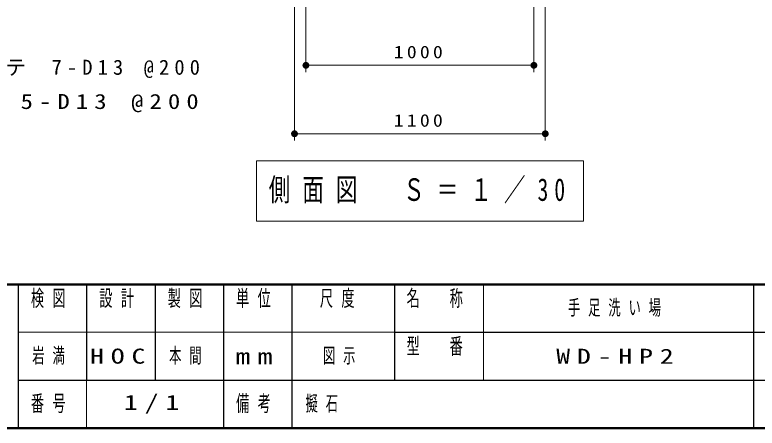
# Model space of a CAD drawing. Units: millimetres on the paper, scale 1:30. Extents: x -385 to 0, y 0 to 338.
# Drawn here: x -243 to -134.5, y 0 to 60.4 of the extents above; entities that cross this region are included whole.
import ezdxf

# ---------------------------------------------------------------- set-up
doc = ezdxf.new("R2010")
doc.units = ezdxf.units.MM
doc.layers.add('LY_1', color=7, linetype='Continuous', lineweight=13)
doc.layers.add('LY_2', color=7, linetype='Continuous', lineweight=13)
doc.styles.add('ＭＳ ゴシック', font='')
doc.styles.get('ＭＳ ゴシック').set_extended_font_data('MS Gothic')

# ---------------------------------------------------------------- blocks, each defined once
blk = doc.blocks.new('filled_dot')
at = {"color": 0, "linetype": 'Continuous', "lineweight": -2, "const_width": 1.25}
blk.add_lwpolyline([(-0.625, 0, 1), (0.625, 0, 1)], format="xyb", close=True, dxfattribs=at)

msp = doc.modelspace()

# ---------------------------------------------------------------- linework, layer by layer
at = {"layer": 'LY_1'}
for p, q in [((-200.444, 77.014), (-200.444, 52.014)), ((-167.111, 77.014), (-167.111, 52.014)), ((-202.111, 72.014), (-202.111, 42.014)), ((-165.444, 72.014), (-165.444, 42.014)), ((-167.111, 53.014), (-200.444, 53.014)), ((-165.444, 43.014), (-202.111, 43.014)), ((-207.677, 39.063), (-207.677, 30.263)), ((-159.877, 39.063), (-207.677, 39.063)), ((-159.877, 30.263), (-159.877, 39.063)), ((-207.677, 30.263), (-159.877, 30.263))]:
    msp.add_line(p, q, dxfattribs=at)
at = {"layer": 'LY_2', "lineweight": 50}
for p, q in [((-385, 21), (0, 21)), ((-385, 0), (0, 0))]:
    msp.add_line(p, q, dxfattribs=at)
at = {"layer": 'LY_2', "color": 211, "lineweight": 25}
for p, q in [((-242.5, 21), (-242.5, 0)), ((-232.5, 21), (-232.5, 7)), ((-222.5, 21), (-222.5, 7)), ((-212.5, 21), (-212.5, 0)), ((-202.5, 21), (-202.5, 7)), ((-187.5, 21), (-187.5, 7)), ((-135, 21), (-135, 0)), ((-187.5, 14), (-70, 14)), ((-242.5, 7), (0, 7))]:
    msp.add_line(p, q, dxfattribs=at)
at = {"layer": 'LY_2'}
for p, q in [((-174.5, 21), (-174.5, 7)), ((-242.5, 14), (-187.5, 14)), ((-232.5, 7), (-232.5, 0))]:
    msp.add_line(p, q, dxfattribs=at)
at = {"layer": 'LY_2', "lineweight": 25}
msp.add_line((-202.5, 7), (-202.5, 0), dxfattribs=at)

# ---------------------------------------------------------------- block references
at = {"layer": 'LY_1', "xscale": 0.4, "yscale": 0.4}
for p in [(-200.444, 53.014), (-202.111, 43.014)]:
    msp.add_blockref('filled_dot', p, dxfattribs=at)
at = {"layer": 'LY_1', "xscale": 0.4, "yscale": 0.4, "rotation": 180}
for p in [(-167.111, 53.014), (-165.444, 43.014)]:
    msp.add_blockref('filled_dot', p, dxfattribs=at)

# ---------------------------------------------------------------- texts
at = {"layer": 'LY_1', "style": 'ＭＳ ゴシック'}
for s, insert, char_height, attachment_point in [('\\T1.33;\\W1.15;1000', (-183.777, 54.014), 1.833, 8), ('\\T1.5;ベース筋:タテ\\~7-D13\\~@200', (-269.109, 52.494), 2.199, 4), ('\\T1.5;\\W1.2;\\~\\~\\~\\~\\~ヨコ\\~5-D13\\~@200', (-269.109, 47.494), 2.199, 4), ('\\T1.33;\\W1.15;1100', (-183.777, 44.014), 1.833, 8), ('\\T1.56;\\W0.7;側面図\u3000Ｓ＝１／30', (-183.777, 34.663), 3.299, 5), ('\\T1.64;\\W0.6;手足洗い場', (-154.75, 17.5), 2.199, 5), ('\\T1.64;\\W0.6;岩満', (-237.5, 10.5), 2.199, 5), ('\\T1.64;\\W0.6;本間', (-217.5, 10.5), 2.199, 5), ('\\T1.5;\\W1.35;HOC', (-232, 10.5), 2.199, 4), ('\\T1.64;\\W0.6;図示', (-195, 10.5), 2.199, 5), ('\\T1.5;\\W1.35;WD-HP2', (-154.75, 10.5), 2.199, 5), ('\\T1.5;\\W1.35;1/1', (-222.5, 3.5), 2.199, 5), ('\\T1.64;\\W0.6;擬石', (-200.5, 3.5), 2.199, 4)]:
    msp.add_mtext(s, dxfattribs=dict(at, insert=insert, char_height=char_height, attachment_point=attachment_point))
at = {"layer": 'LY_2', "color": 4, "char_height": 2.346, "style": 'ＭＳ ゴシック'}
for s, insert, attachment_point in [('\\T1.64;\\W0.6;検図', (-237.5, 20.167), 2), ('\\T1.64;\\W0.6;設計', (-227.5, 20.167), 2), ('\\T1.64;\\W0.6;製図', (-217.5, 20.167), 2), ('\\T1.64;\\W0.6;単位', (-207.5, 20.167), 2), ('\\T1.64;\\W0.6;尺度', (-195.25, 20.167), 2), ('\\T1.64;\\W0.6;名\u3000称', (-181, 20.167), 2), ('\\T1.64;\\W0.6;型\u3000番', (-181, 13.167), 2), ('\\T1.5;\\W1.35;mm', (-207.5, 10.5), 5), ('\\T1.64;\\W0.6;番号', (-237.5, 3.5), 5), ('\\T1.64;\\W0.6;備考', (-207.5, 3.5), 5)]:
    msp.add_mtext(s, dxfattribs=dict(at, insert=insert, attachment_point=attachment_point))

doc.saveas('drawing.dxf')
